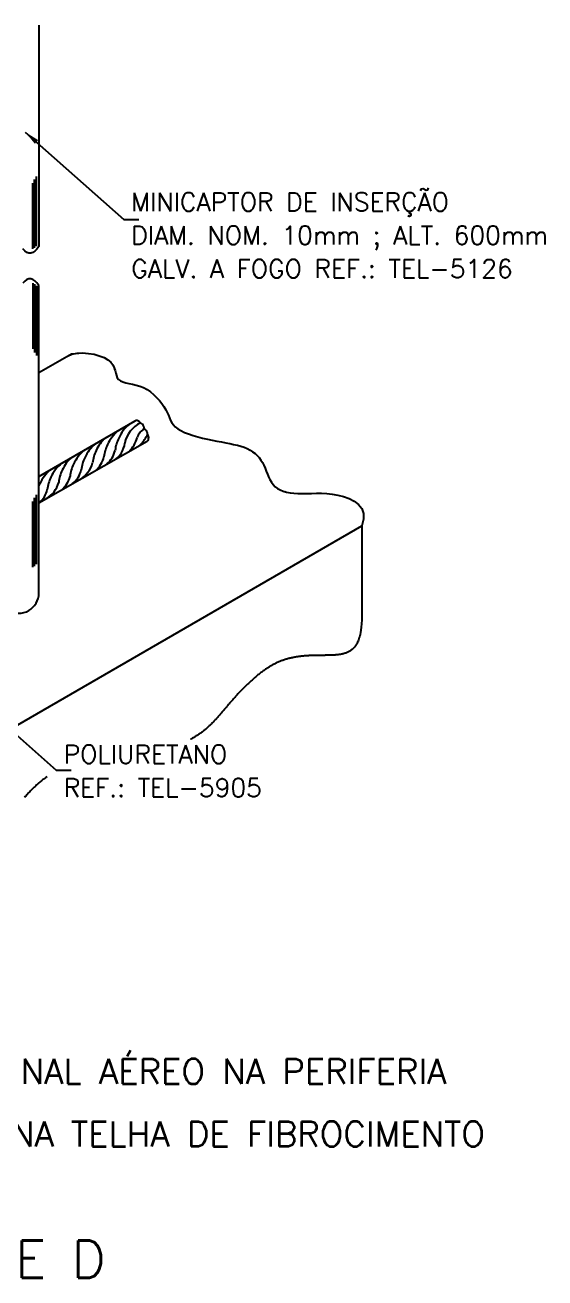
# Model space of a CAD drawing. Header units: millimetres. Extents: x 4236 to 4463, y 1839 to 1973.
# Drawn here: x 4343.67 to 4346.79, y 1853.09 to 1860.59 of the extents above; entities that cross this region are included whole.
import ezdxf
from ezdxf.enums import TextEntityAlignment as Align

# ---------------------------------------------------------------- set-up
doc = ezdxf.new("R2010")
doc.units = ezdxf.units.MM
for name, color, linetype in [('C01', 1, 'Continuous'), ('C02', 42, 'Continuous'), ('C03', 7, 'Continuous'), ('C04', 5, 'Continuous'), ('C05', 4, 'Continuous')]:
    doc.layers.add(name, color=color, linetype=linetype)
doc.styles.add('140CL', font='romans.shx', dxfattribs={"height": 100})
doc.styles.add('80CL', font='romans.shx', dxfattribs={"height": 2})

msp = doc.modelspace()

# ---------------------------------------------------------------- linework, layer by layer
at = {"layer": 'C01'}
for p, q in [((4343.7202, 1859.2529), (4343.7202, 1859.6463)), ((4343.7312, 1859.259), (4343.7312, 1859.6687)), ((4343.7424, 1859.2698), (4343.7424, 1859.6859)), ((4343.7202, 1859.048), (4343.7202, 1858.6547)), ((4343.7312, 1859.0419), (4343.7312, 1858.6322)), ((4343.7424, 1859.0311), (4343.7424, 1858.615)), ((4343.7424, 1857.3634), (4343.7424, 1857.7795)), ((4343.7202, 1857.3465), (4343.7202, 1857.7399)), ((4343.7312, 1857.3526), (4343.7312, 1857.7623))]:
    msp.add_line(p, q, dxfattribs=at)
for centre, radius, start, end in [((4344.3831, 1857.9824), 0.2365, 130.12169, 155.44428), ((4344.4501, 1858.0213), 0.2365, 130.30485, 155.44428), ((4344.4403, 1858.0549), 0.1726, 116.01152, 168.36189), ((4344.429, 1858.0977), 0.087, 121.62562, 164.67095), ((4344.2468, 1857.9037), 0.2365, 129.8423, 155.44428), ((4344.2874, 1857.9641), 0.2042, 130.18474, 156.72718), ((4344.3617, 1857.9848), 0.2162, 153.65202, 174.08685), ((4344.14, 1858.1014), 0.1318, 299.76307, 354.91012), ((4344.4288, 1858.0236), 0.2162, 153.65202, 174.08685), ((4344.1775, 1858.1652), 0.1734, 313.58296, 345.12759), ((4344.1573, 1858.2742), 0.2842, 315.82532, 330.57921), ((4344.0841, 1857.8465), 0.2042, 129.64036, 156.72718), ((4344.1797, 1857.8648), 0.2365, 129.65049, 155.44428), ((4344.2254, 1857.906), 0.2162, 153.65202, 174.08685), ((4344.2936, 1857.9488), 0.2162, 153.65202, 174.08685), ((4343.9835, 1858.0498), 0.1686, 313.28388, 345.32832), ((4344.0527, 1858.0877), 0.1664, 312.16869, 345.428), ((4343.9764, 1857.7472), 0.2365, 129.1554, 155.44428), ((4344.0435, 1857.7861), 0.2365, 129.35723, 155.44428), ((4344.0903, 1857.8312), 0.2162, 153.65202, 174.08685), ((4344.1584, 1857.8672), 0.2162, 153.65202, 174.08685), ((4343.8649, 1857.9639), 0.1498, 308.74402, 346.24917), ((4343.9201, 1858.0135), 0.164, 300.68347, 345.0318), ((4343.955, 1857.7496), 0.2162, 153.65202, 156.58973), ((4343.7245, 1857.8922), 0.1556, 299.72306, 345.59683), ((4344.0221, 1857.7884), 0.2162, 153.65202, 174.08685), ((4343.7993, 1857.9245), 0.1482, 309.52516, 346.33589), ((4343.6634, 1857.8455), 0.1478, 310.42347, 346.35903)]:
    msp.add_arc(centre, radius, start, end, dxfattribs=at)
at = {"layer": 'C02'}
for p, q in [((4343.7566, 1860.5939), (4343.7566, 1859.267)), ((4343.6747, 1859.9528), (4344.2647, 1859.4293)), ((4344.2647, 1859.4293), (4344.3548, 1859.4293)), ((4343.7566, 1857.1905), (4343.7566, 1859.034)), ((4343.7566, 1858.5119), (4343.9526, 1858.625)), ((4343.7566, 1857.89), (4344.3328, 1858.2222)), ((4343.7566, 1857.7314), (4344.4046, 1858.1008)), ((4342.5511, 1855.7797), (4345.6916, 1857.5928)), ((4345.6916, 1857.5928), (4345.6916, 1857.0305)), ((4343.0479, 1856.8507), (4343.86, 1856.1301)), ((4343.86, 1856.1301), (4343.9501, 1856.1301))]:
    msp.add_line(p, q, dxfattribs=at)
for points in [[(4343.7568, 1859.2672), (4343.7445, 1859.2508), (4343.7324, 1859.2385), (4343.7203, 1859.2305), (4343.7083, 1859.2267), (4343.6964, 1859.227), (4343.6846, 1859.2316), (4343.6728, 1859.2404), (4343.6612, 1859.2534)], [(4343.7568, 1859.0337), (4343.7445, 1859.0502), (4343.7324, 1859.0624), (4343.7203, 1859.0705), (4343.7083, 1859.0743), (4343.6964, 1859.0739), (4343.6846, 1859.0693), (4343.6728, 1859.0605), (4343.6612, 1859.0476)], [(4343.9282, 1858.6109), (4343.9548, 1858.6218), (4343.9854, 1858.6278), (4344.0187, 1858.6295), (4344.053, 1858.6272), (4344.0869, 1858.6215), (4344.1188, 1858.6128), (4344.1471, 1858.6016), (4344.1705, 1858.5883), (4344.1878, 1858.5734), (4344.1998, 1858.5574), (4344.2078, 1858.5409), (4344.2133, 1858.5245), (4344.2173, 1858.5086), (4344.2213, 1858.4939), (4344.2265, 1858.4808), (4344.2343, 1858.47), (4344.2456, 1858.4617), (4344.2601, 1858.4555), (4344.2773, 1858.4506), (4344.2966, 1858.4464), (4344.3175, 1858.4422), (4344.3393, 1858.4371), (4344.3615, 1858.4306), (4344.3835, 1858.4218), (4344.4047, 1858.4104), (4344.4251, 1858.3965), (4344.4442, 1858.3807), (4344.4621, 1858.3635), (4344.4785, 1858.3452), (4344.4931, 1858.3265), (4344.506, 1858.3078), (4344.5167, 1858.2896), (4344.5254, 1858.2723), (4344.5327, 1858.2558), (4344.5392, 1858.2403), (4344.5459, 1858.2257), (4344.5535, 1858.2118), (4344.5626, 1858.1988), (4344.5742, 1858.1865), (4344.589, 1858.1749), (4344.6076, 1858.164), (4344.6295, 1858.1538), (4344.6541, 1858.1443), (4344.6807, 1858.1354), (4344.7089, 1858.1272), (4344.7379, 1858.1198), (4344.7671, 1858.1129), (4344.7958, 1858.1068), (4344.8236, 1858.1013), (4344.8504, 1858.0963), (4344.876, 1858.0915), (4344.9005, 1858.0868), (4344.9238, 1858.0819), (4344.9459, 1858.0767), (4344.9668, 1858.0708), (4344.9864, 1858.0641), (4345.0048, 1858.0565), (4345.0218, 1858.0478), (4345.0375, 1858.038), (4345.052, 1858.0272), (4345.0651, 1858.0153), (4345.077, 1858.0023), (4345.0876, 1857.9881), (4345.0969, 1857.9729), (4345.105, 1857.9565), (4345.1123, 1857.9394), (4345.1191, 1857.9219), (4345.1258, 1857.9043), (4345.1304, 1857.893)], [(4343.9526, 1858.625), (4344.0187, 1858.6295), (4344.053, 1858.6272), (4344.0869, 1858.6215), (4344.1188, 1858.6128), (4344.1471, 1858.6016), (4344.1705, 1858.5883), (4344.1878, 1858.5734), (4344.1998, 1858.5574), (4344.2078, 1858.5409), (4344.2127, 1858.5262)], [(4344.5558, 1858.2086), (4344.5626, 1858.1988), (4344.5742, 1858.1865), (4344.589, 1858.1749), (4344.6076, 1858.164), (4344.6295, 1858.1538), (4344.6541, 1858.1443), (4344.6807, 1858.1354), (4344.7089, 1858.1272), (4344.7379, 1858.1198), (4344.7671, 1858.1129), (4344.7958, 1858.1068), (4344.8236, 1858.1013), (4344.8504, 1858.0963), (4344.876, 1858.0915), (4344.9005, 1858.0868), (4344.9238, 1858.0819), (4344.9459, 1858.0767), (4344.9668, 1858.0708), (4344.9864, 1858.0641), (4345.0048, 1858.0565), (4345.0218, 1858.0478), (4345.0375, 1858.038), (4345.052, 1858.0272), (4345.0651, 1858.0153), (4345.077, 1858.0023), (4345.0876, 1857.9881), (4345.0969, 1857.9729), (4345.105, 1857.9565), (4345.1123, 1857.9394), (4345.1191, 1857.9219), (4345.1258, 1857.9043), (4345.1329, 1857.887), (4345.1407, 1857.8704), (4345.1497, 1857.8549), (4345.1603, 1857.8408), (4345.1727, 1857.8284), (4345.1871, 1857.8177), (4345.2033, 1857.8088), (4345.2213, 1857.8014), (4345.2409, 1857.7956), (4345.2622, 1857.7913), (4345.2851, 1857.7885), (4345.3094, 1857.787), (4345.3351, 1857.7868), (4345.3621, 1857.7874), (4345.3904, 1857.7883), (4345.42, 1857.789), (4345.4506, 1857.7888), (4345.4823, 1857.7873), (4345.515, 1857.7839), (4345.5486, 1857.7781), (4345.5828, 1857.7694), (4345.616, 1857.7573), (4345.6463, 1857.7415), (4345.672, 1857.7216), (4345.6913, 1857.6972), (4345.7021, 1857.6678), (4345.7029, 1857.6332), (4345.6916, 1857.5928)], [(4345.2302, 1857.7988), (4345.2409, 1857.7956), (4345.2622, 1857.7913), (4345.2851, 1857.7885), (4345.3094, 1857.787), (4345.3351, 1857.7868), (4345.3621, 1857.7874), (4345.3904, 1857.7883), (4345.42, 1857.789), (4345.4506, 1857.7888), (4345.4823, 1857.7873), (4345.515, 1857.7839), (4345.5486, 1857.7781), (4345.5828, 1857.7694), (4345.616, 1857.7573), (4345.6463, 1857.7415), (4345.672, 1857.7216), (4345.6913, 1857.6972), (4345.7021, 1857.6678), (4345.7029, 1857.6332), (4345.6916, 1857.5928)], [(4345.6916, 1857.0305), (4345.69, 1857.0066), (4345.6882, 1856.9863), (4345.6862, 1856.9692), (4345.684, 1856.9548), (4345.6818, 1856.9427), (4345.6794, 1856.9326), (4345.677, 1856.9239), (4345.6746, 1856.9163), (4345.6721, 1856.9094), (4345.6696, 1856.903), (4345.667, 1856.8972), (4345.6644, 1856.8918), (4345.6617, 1856.8869), (4345.659, 1856.8823), (4345.6562, 1856.878), (4345.6533, 1856.874), (4345.6503, 1856.8701), (4345.6472, 1856.8664), (4345.6441, 1856.8629), (4345.6408, 1856.8596), (4345.6374, 1856.8565), (4345.634, 1856.8535), (4345.6305, 1856.8507), (4345.6269, 1856.848), (4345.6232, 1856.8455), (4345.6194, 1856.8432), (4345.6156, 1856.8409), (4345.6117, 1856.8389), (4345.6077, 1856.8369), (4345.6037, 1856.8351), (4345.5996, 1856.8334), (4345.5954, 1856.8318), (4345.5912, 1856.8304), (4345.5869, 1856.829), (4345.5826, 1856.8278), (4345.5782, 1856.8266), (4345.5738, 1856.8256), (4345.5693, 1856.8247), (4345.5648, 1856.8238), (4345.5603, 1856.823), (4345.5557, 1856.8223), (4345.5511, 1856.8217), (4345.5464, 1856.8211), (4345.5417, 1856.8206), (4345.537, 1856.8202), (4345.5322, 1856.8198), (4345.5275, 1856.8195), (4345.5227, 1856.8192), (4345.5179, 1856.8189), (4345.5131, 1856.8187), (4345.5082, 1856.8186), (4345.5034, 1856.8184), (4345.4985, 1856.8183), (4345.4936, 1856.8182), (4345.4888, 1856.8181), (4345.4839, 1856.8181), (4345.479, 1856.818), (4345.4741, 1856.818), (4345.4693, 1856.8179), (4345.4644, 1856.8179), (4345.4595, 1856.8178), (4345.4546, 1856.8178), (4345.4498, 1856.8178), (4345.4449, 1856.8177), (4345.44, 1856.8177), (4345.4351, 1856.8176), (4345.4303, 1856.8175), (4345.4254, 1856.8175), (4345.4205, 1856.8174), (4345.4157, 1856.8173), (4345.4108, 1856.8172), (4345.406, 1856.8171), (4345.4011, 1856.8169), (4345.3962, 1856.8168), (4345.3914, 1856.8166), (4345.3865, 1856.8164), (4345.3817, 1856.8162), (4345.3769, 1856.816), (4345.372, 1856.8157), (4345.3672, 1856.8154), (4345.3623, 1856.8151), (4345.3575, 1856.8148), (4345.3527, 1856.8144), (4345.3478, 1856.814), (4345.343, 1856.8136), (4345.3382, 1856.8132), (4345.3334, 1856.8127), (4345.3286, 1856.8122), (4345.3237, 1856.8116), (4345.3189, 1856.811), (4345.3141, 1856.8104), (4345.3093, 1856.8097), (4345.3045, 1856.809), (4345.2997, 1856.8083), (4345.2949, 1856.8075), (4345.2901, 1856.8066), (4345.2853, 1856.8058), (4345.2805, 1856.8048), (4345.2758, 1856.8038), (4345.271, 1856.8028), (4345.2662, 1856.8017), (4345.2614, 1856.8006), (4345.2566, 1856.7994), (4345.2519, 1856.7982), (4345.2471, 1856.7969), (4345.2423, 1856.7956), (4345.2376, 1856.7942), (4345.2328, 1856.7927), (4345.2281, 1856.7912), (4345.2233, 1856.7896), (4345.2186, 1856.7879), (4345.2138, 1856.7862), (4345.2091, 1856.7844), (4345.2044, 1856.7826), (4345.1996, 1856.7807), (4345.1949, 1856.7787), (4345.1902, 1856.7766), (4345.1855, 1856.7745), (4345.1807, 1856.7723), (4345.176, 1856.7701), (4345.1713, 1856.7677), (4345.1666, 1856.7653), (4345.1619, 1856.7629), (4345.1572, 1856.7603), (4345.1525, 1856.7577), (4345.1478, 1856.755), (4345.1432, 1856.7523), (4345.1385, 1856.7495), (4345.1338, 1856.7466), (4345.1292, 1856.7437), (4345.1245, 1856.7407), (4345.1199, 1856.7376), (4345.1153, 1856.7345), (4345.1106, 1856.7313), (4345.106, 1856.7281), (4345.1014, 1856.7248), (4345.0968, 1856.7215), (4345.0922, 1856.7181), (4345.0877, 1856.7146), (4345.0831, 1856.7112), (4345.0786, 1856.7076), (4345.074, 1856.704), (4345.0695, 1856.7004), (4345.065, 1856.6968), (4345.0605, 1856.693), (4345.056, 1856.6893), (4345.0515, 1856.6855), (4345.0471, 1856.6817), (4345.0426, 1856.6778), (4345.0382, 1856.6739), (4345.0338, 1856.67), (4345.0294, 1856.666), (4345.025, 1856.662), (4345.0207, 1856.658), (4345.0163, 1856.654), (4345.012, 1856.6499), (4345.0077, 1856.6458), (4345.0034, 1856.6417), (4344.9991, 1856.6375), (4344.9949, 1856.6334), (4344.9907, 1856.6292), (4344.9865, 1856.625), (4344.9823, 1856.6208), (4344.9781, 1856.6165), (4344.974, 1856.6123), (4344.9698, 1856.608), (4344.9657, 1856.6038), (4344.9617, 1856.5995), (4344.9576, 1856.5952), (4344.9536, 1856.5909), (4344.9496, 1856.5866), (4344.9456, 1856.5823), (4344.9416, 1856.578), (4344.9377, 1856.5737), (4344.9338, 1856.5694), (4344.9299, 1856.5651), (4344.926, 1856.5608), (4344.9222, 1856.5565), (4344.9184, 1856.5522), (4344.9146, 1856.5479), (4344.9108, 1856.5437), (4344.9071, 1856.5394), (4344.9034, 1856.5352), (4344.8997, 1856.5309), (4344.8961, 1856.5267), (4344.8925, 1856.5225), (4344.8889, 1856.5183), (4344.8853, 1856.5141), (4344.8818, 1856.5099), (4344.8782, 1856.5058), (4344.8747, 1856.5017), (4344.8712, 1856.4975), (4344.8677, 1856.4934), (4344.8643, 1856.4894), (4344.8608, 1856.4853), (4344.8574, 1856.4813), (4344.8539, 1856.4772), (4344.8505, 1856.4732), (4344.8471, 1856.4693), (4344.8437, 1856.4653), (4344.8402, 1856.4614), (4344.8368, 1856.4575), (4344.8334, 1856.4536), (4344.83, 1856.4497), (4344.8266, 1856.4459), (4344.8231, 1856.442), (4344.8197, 1856.4382), (4344.8163, 1856.4345), (4344.8128, 1856.4307), (4344.8093, 1856.427), (4344.8058, 1856.4233), (4344.8023, 1856.4196), (4344.7988, 1856.416), (4344.7953, 1856.4124), (4344.7917, 1856.4088), (4344.7881, 1856.4052), (4344.7845, 1856.4017), (4344.7809, 1856.3982), (4344.7772, 1856.3947), (4344.7735, 1856.3913), (4344.7698, 1856.3879), (4344.766, 1856.3845), (4344.7622, 1856.3811), (4344.7584, 1856.3778), (4344.7545, 1856.3745), (4344.7506, 1856.3713), (4344.7467, 1856.3681), (4344.7427, 1856.3649), (4344.7386, 1856.3617), (4344.7346, 1856.3586), (4344.7304, 1856.3555), (4344.7262, 1856.3525), (4344.722, 1856.3494), (4344.7177, 1856.3465), (4344.7133, 1856.3435), (4344.7089, 1856.3406), (4344.7045, 1856.3377), (4344.7, 1856.3349), (4344.6954, 1856.3321), (4344.6907, 1856.3294), (4344.686, 1856.3266), (4344.6812, 1856.324), (4344.6764, 1856.3213), (4344.6715, 1856.3187), (4344.6665, 1856.3162), (4344.6644, 1856.3151)], [(4343.8053, 1856.0909), (4343.801, 1856.0879), (4343.796, 1856.0844), (4343.791, 1856.0808), (4343.7861, 1856.0771), (4343.7812, 1856.0734), (4343.7763, 1856.0696), (4343.7714, 1856.0657), (4343.7666, 1856.0618), (4343.7618, 1856.0578), (4343.757, 1856.0537), (4343.7523, 1856.0496), (4343.7476, 1856.0455), (4343.7429, 1856.0412), (4343.7382, 1856.037), (4343.7336, 1856.0326), (4343.729, 1856.0282), (4343.7244, 1856.0238), (4343.7198, 1856.0193), (4343.7153, 1856.0148), (4343.7107, 1856.0102), (4343.7062, 1856.0056), (4343.7017, 1856.0009), (4343.6973, 1855.9961), (4343.6928, 1855.9914), (4343.6883, 1855.9865), (4343.6839, 1855.9817), (4343.6795, 1855.9768), (4343.6751, 1855.9718), (4343.6707, 1855.9668)]]:
    msp.add_lwpolyline(points, dxfattribs=at)
msp.add_arc((4343.6345, 1857.1919), 0.1221, 240.94455, 359.32545, dxfattribs=at)
for centre, major_axis, ratio, start_param, end_param in [((4344.3455, 1858.1995), (-0.0137, 0.022), 0.840361, 4.66795, 6.283185), ((4344.3725, 1858.1906), (-0.0108, 0.0188), 0.509483, 3.143946, 6.283185), ((4344.394, 1858.1534), (-0.0108, 0.0188), 0.509483, 3.141593, 6.283185), ((4344.3887, 1858.1248), (-0.0123, 0.0262), 0.886479, 3.141593, 4.897947)]:
    msp.add_ellipse(centre, major_axis=major_axis, ratio=ratio, start_param=start_param, end_param=end_param, dxfattribs=at)
msp.add_solid([(4343.7524, 1859.9048), (4343.7326, 1859.8822), (4343.6747, 1859.9528)], dxfattribs=at)

# ---------------------------------------------------------------- texts
at = {"layer": 'C03', "style": '80CL'}
for s, p in [('MINICAPTOR DE INSERÇÃO', (4344.3097, 1859.4793)), ('DIAM. NOM. 10mm ; ALT. 600mm', (4344.3097, 1859.2793)), ('GALV. A FOGO REF.: TEL-5126', (4344.3098, 1859.0793))]:
    msp.add_text(s, height=0.11, dxfattribs=at).set_placement(p)
for s, p in [('POLIURETANO', (4343.905, 1856.2801)), ('REF.: TEL-5905', (4343.905, 1856.0801))]:
    msp.add_text(s, height=0.11, dxfattribs=at).set_placement(p, align=Align.TOP_LEFT)
at = {"layer": 'C04', "color": 5, "style": '140CL'}
for s, p in [('DETALHE DE FIXAÇÃO DO TERMINAL AÉREO NA PERIFERIA', (4343.341, 1854.3255)), ('DA MALHA COM CURVA PRÓXIMA NA TELHA DE FIBROCIMENTO', (4343.341, 1853.9505))]:
    msp.add_text(s, height=0.15, dxfattribs=at).set_placement(p, align=Align.MIDDLE_CENTER)
at = {"layer": 'C05', "style": '140CL'}
msp.add_text('DETALHE D', height=0.225, dxfattribs=at).set_placement((4343.341, 1853.2005), align=Align.MIDDLE_CENTER)

doc.saveas('drawing.dxf')
